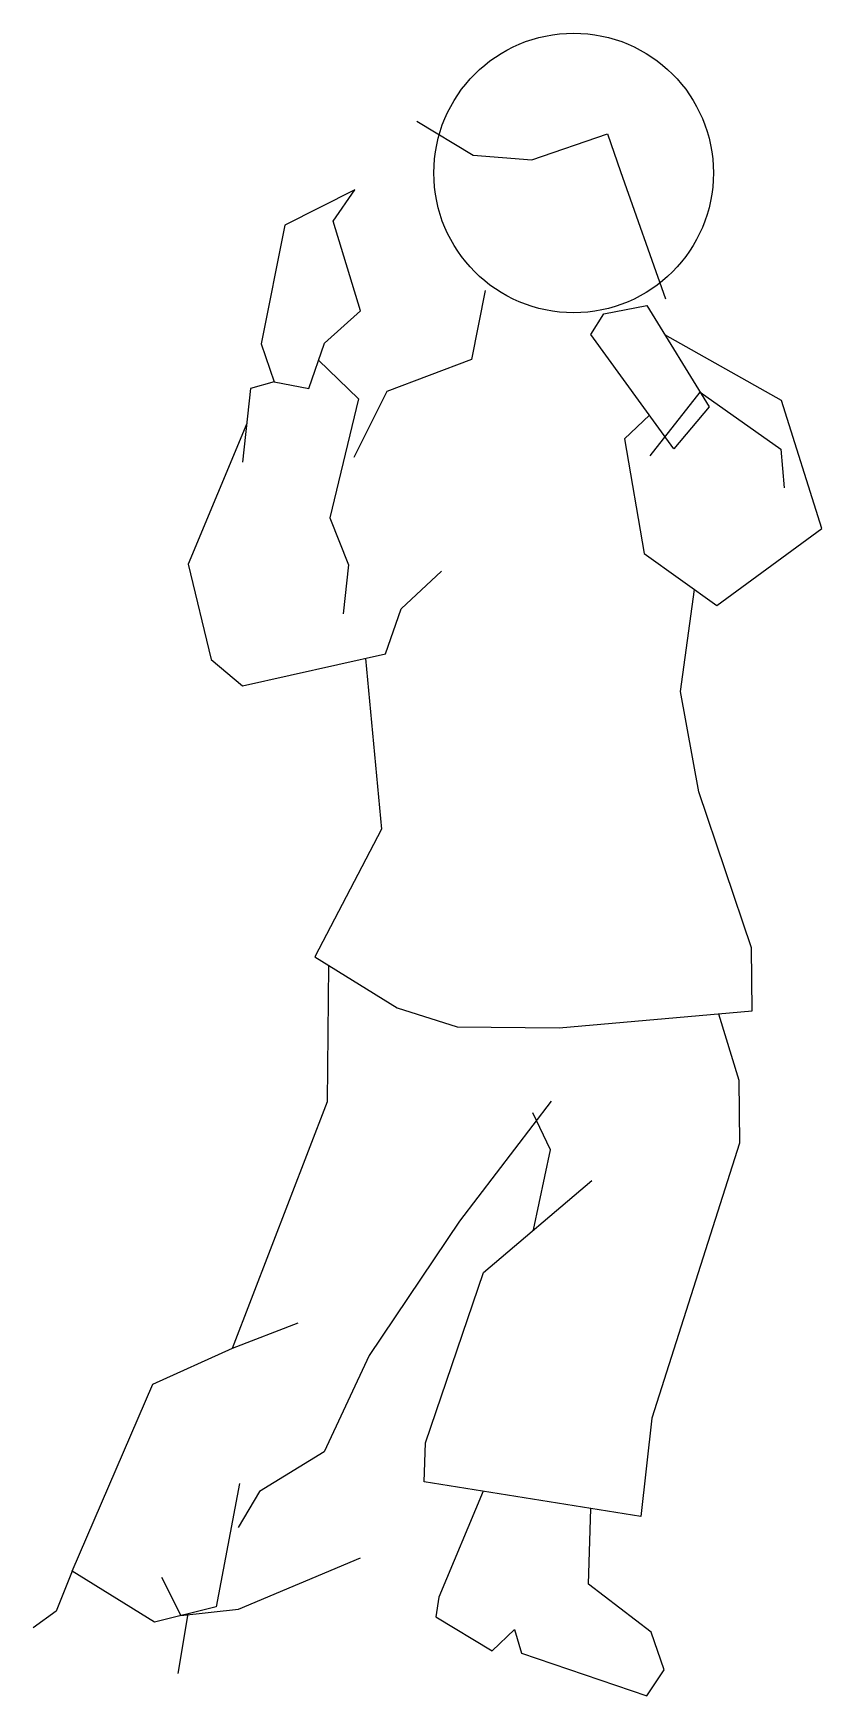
# Model space of a CAD drawing. Extents: x -0.31 to 0.31, y 0 to 1.29.
import ezdxf

# ---------------------------------------------------------------- set-up
doc = ezdxf.new("R2010")
doc.units = 0
doc.header["$MEASUREMENT"] = 0

msp = doc.modelspace()

# ---------------------------------------------------------------- linework, layer by layer
at = {"linetype": 'Continuous'}
for p, q in [((-0.0083, 1.2184), (0.0353, 1.1921)), ((0.0808, 1.1885), (0.1392, 1.2087)), ((0.1392, 1.2087), (0.1493, 1.1795)), ((0.0353, 1.1921), (0.0808, 1.1885)), ((0.1493, 1.1795), (0.1843, 1.081)), ((-0.0563, 1.1653), (-0.1104, 1.1379)), ((-0.0731, 1.1412), (-0.0563, 1.1653)), ((-0.1104, 1.1379), (-0.1287, 1.0461)), ((-0.0519, 1.0716), (-0.0731, 1.1412)), ((0.0445, 1.0875), (0.0341, 1.034)), ((-0.0798, 1.0466), (-0.0519, 1.0716)), ((0.1265, 1.0533), (0.1364, 1.0693)), ((0.1364, 1.0693), (0.1697, 1.0759)), ((0.1697, 1.0759), (0.2179, 0.9974)), ((-0.1287, 1.0461), (-0.1186, 1.0169)), ((-0.0918, 1.0117), (-0.0798, 1.0466)), ((0.1907, 0.9649), (0.1265, 1.0533)), ((0.2739, 1.0023), (0.1837, 1.0531)), ((-0.0843, 1.0336), (-0.0535, 1.0037)), ((0.0341, 1.034), (-0.0314, 1.0094)), ((-0.1186, 1.0169), (-0.137, 1.0115)), ((-0.1186, 1.0169), (-0.0918, 1.0117)), ((-0.137, 1.0115), (-0.1433, 0.9545)), ((-0.0535, 1.0037), (-0.0755, 0.9115)), ((-0.0314, 1.0094), (-0.0571, 0.9583)), ((0.1723, 0.9595), (0.2109, 1.0088)), ((0.2109, 1.0088), (0.2735, 0.9646)), ((0.1718, 0.9909), (0.1524, 0.9728)), ((0.2179, 0.9974), (0.1907, 0.9649)), ((0.3051, 0.9034), (0.2739, 1.0023)), ((-0.1399, 0.9845), (-0.1853, 0.8756)), ((0.1524, 0.9728), (0.1677, 0.8839)), ((0.2735, 0.9646), (0.2761, 0.9348)), ((-0.0755, 0.9115), (-0.0611, 0.8752)), ((0.2238, 0.8437), (0.3051, 0.9034)), ((-0.1853, 0.8756), (-0.1675, 0.8019)), ((-0.0611, 0.8752), (-0.0653, 0.8372)), ((0.1677, 0.8839), (0.2238, 0.8437)), ((-0.0205, 0.8411), (0.0108, 0.8702)), ((0.1958, 0.7772), (0.2067, 0.856)), ((-0.0325, 0.8062), (-0.0205, 0.8411)), ((-0.1675, 0.8019), (-0.1432, 0.7815)), ((-0.1432, 0.7815), (-0.0325, 0.8062)), ((-0.0479, 0.8027), (-0.0356, 0.6705)), ((0.2101, 0.6995), (0.1958, 0.7772)), ((0.2508, 0.5789), (0.2101, 0.6995)), ((-0.0356, 0.6705), (-0.0872, 0.5719)), ((-0.0872, 0.5719), (-0.0235, 0.5324)), ((0.2513, 0.5301), (0.2508, 0.5789)), ((-0.0774, 0.4599), (-0.0764, 0.5652)), ((-0.0235, 0.5324), (0.0229, 0.5176)), ((0.1019, 0.517), (0.2513, 0.5301)), ((0.2252, 0.5278), (0.2409, 0.4765)), ((0.0229, 0.5176), (0.1019, 0.517)), ((0.2409, 0.4765), (0.2414, 0.4276)), ((-0.151, 0.2691), (-0.0774, 0.4599)), ((0.0956, 0.46), (0.0248, 0.3673)), ((0.0952, 0.4224), (0.0814, 0.4512)), ((0.2414, 0.4276), (0.1735, 0.2148)), ((0.0821, 0.3605), (0.0952, 0.4224)), ((0.0433, 0.3275), (0.1273, 0.3988)), ((0.0248, 0.3673), (-0.0452, 0.2634)), ((-0.0016, 0.1957), (0.0433, 0.3275)), ((-0.151, 0.2691), (-0.1, 0.2886)), ((-0.2125, 0.2412), (-0.151, 0.2691)), ((-0.0452, 0.2634), (-0.08, 0.1888)), ((-0.2751, 0.0965), (-0.2125, 0.2412)), ((0.1735, 0.2148), (0.1651, 0.1388)), ((-0.0027, 0.1655), (-0.0016, 0.1957)), ((-0.08, 0.1888), (-0.13, 0.1581)), ((-0.1456, 0.1643), (-0.1636, 0.0687)), ((-0.13, 0.1581), (-0.1464, 0.1303)), ((0.1651, 0.1388), (-0.0027, 0.1655)), ((0.043, 0.1582), (0.0088, 0.0762)), ((0.1246, 0.0863), (0.1265, 0.1449)), ((-0.1462, 0.067), (-0.0518, 0.1067)), ((-0.2751, 0.0965), (-0.2874, 0.0654)), ((-0.2114, 0.0569), (-0.2751, 0.0965)), ((-0.2058, 0.0918), (-0.1909, 0.062)), ((0.173, 0.0492), (0.1246, 0.0863)), ((-0.2874, 0.0654), (-0.3051, 0.0525)), ((-0.1636, 0.0687), (-0.2114, 0.0569)), ((-0.1909, 0.062), (-0.1462, 0.067)), ((0.0088, 0.0762), (0.0064, 0.061)), ((-0.1929, 0.0172), (-0.1852, 0.0634)), ((0.0064, 0.061), (0.0501, 0.0347)), ((0.0501, 0.0347), (0.0674, 0.0512)), ((0.0674, 0.0512), (0.0728, 0.0329)), ((0.1831, 0.02), (0.173, 0.0492)), ((0.0728, 0.0329), (0.1697, 0)), ((0.1697, 0), (0.1831, 0.02))]:
    msp.add_line(p, q, dxfattribs=at)
msp.add_circle((0.1131, 1.1784), 0.1082, dxfattribs=at)

doc.saveas('drawing.dxf')
